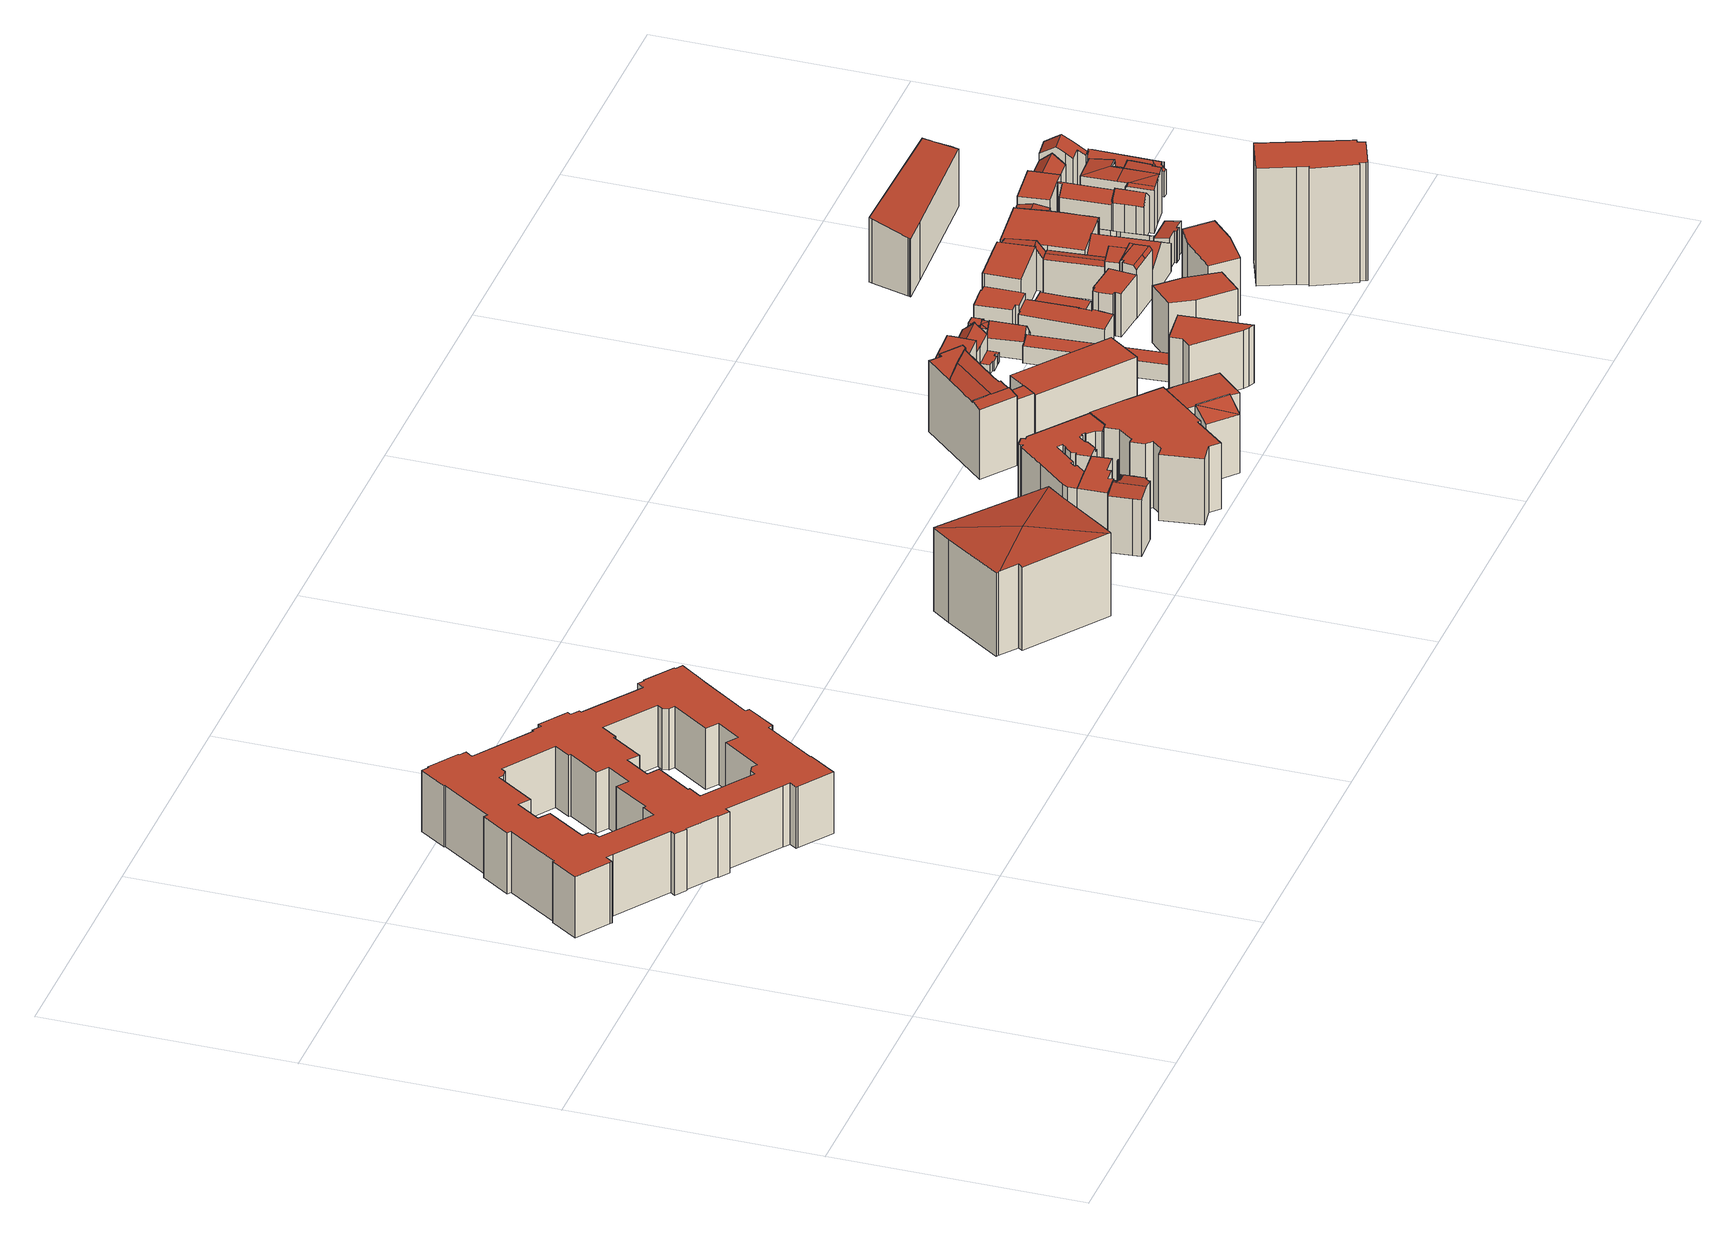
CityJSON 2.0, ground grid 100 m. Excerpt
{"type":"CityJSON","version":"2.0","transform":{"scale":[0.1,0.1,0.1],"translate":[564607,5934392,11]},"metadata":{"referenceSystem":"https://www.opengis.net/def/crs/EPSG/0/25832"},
"CityObjects":{
"building1":{"type":"Building","attributes":{"Gemeindeschluessel":"02000000","Geometrietyp2DReferenz":"3000","function":"31001_3010","roofType":"1000","measuredHeight":25.96,"storeysAboveGround":4},"geometry":[{"type":"MultiSurface","lod":"2","boundaries":[[[0,1,2,3,4,5,6,7,8,9,10,11,12,13,14,15,16,17,18,19,20,21,22,23,24,25,26,27,28,29,30,31,32,33,34,35,36,37,38,39,40,41,42,43,44,45,46,47,48,49,50,51,52,53,54,55,56,57,58,59],[60,61,62,63,64,65,66,67,68,69,70,71,72,73,74,75,76,77,78,79,80,81],[82,83,84,85,86,87,88,89,90,91,92,93,94,95,96,97,98,99,100,101,102,103]],[[104,105,106,107,108,109,110,111,112,113,114,115,116,117,118,119,120,121,122,123,124,125,126,127,128,129,130,131,132,133,134,135,136,137,138,139,140,141,142,143,144,145,146,147,148,149,150,151,152,153,154,155,156,157,158,159,160,161,162,163],[164,165,166,167,168,169,170,171,172,173,174,175,176,177,178,179,180,181,182,183,184,185],[186,187,188,189,190,191,192,193,194,195,196,197,198,199,200,201,202,203,204,205,206,207]],[[163,162,1,0]],[[162,161,2,1]],[[161,160,3,2]],[[160,159,4,3]],[[159,158,5,4]],[[158,157,6,5]],[[157,156,7,6]],[[156,155,8,7]],[[155,154,9,8]],[[154,153,10,9]],[[153,152,11,10]],[[152,151,12,11]],[[151,150,13,12]],[[150,149,14,13]],[[149,148,15,14]],[[148,147,16,15]],[[147,146,17,16]],[[146,145,18,17]],[[145,144,19,18]],[[144,143,20,19]],[[143,142,21,20]],[[142,141,22,21]],[[141,140,23,22]],[[140,139,24,23]],[[139,138,25,24]],[[138,137,26,25]],[[137,136,27,26]],[[136,135,28,27]],[[135,134,29,28]],[[134,133,30,29]],[[133,132,31,30]],[[132,131,32,31]],[[131,130,33,32]],[[130,129,34,33]],[[129,128,35,34]],[[128,127,36,35]],[[127,126,37,36]],[[126,125,38,37]],[[125,124,39,38]],[[124,123,40,39]],[[123,122,41,40]],[[122,121,42,41]],[[121,120,43,42]],[[120,119,44,43]],[[119,118,45,44]],[[118,117,46,45]],[[117,116,47,46]],[[116,115,48,47]],[[115,114,49,48]],[[114,113,50,49]],[[113,112,51,50]],[[112,111,52,51]],[[111,110,53,52]],[[110,109,54,53]],[[109,108,55,54]],[[108,107,56,55]],[[107,106,57,56]],[[106,105,58,57]],[[105,104,59,58]],[[104,163,0,59]],[[185,184,61,60]],[[184,183,62,61]],[[183,182,63,62]],[[182,181,64,63]],[[181,180,65,64]],[[180,179,66,65]],[[179,178,67,66]],[[178,177,68,67]],[[177,176,69,68]],[[176,175,70,69]],[[175,174,71,70]],[[174,173,72,71]],[[173,172,73,72]],[[172,171,74,73]],[[171,170,75,74]],[[170,169,76,75]],[[169,168,77,76]],[[168,167,78,77]],[[167,166,79,78]],[[166,165,80,79]],[[165,164,81,80]],[[164,185,60,81]],[[207,206,83,82]],[[206,205,84,83]],[[205,204,85,84]],[[204,203,86,85]],[[203,202,87,86]],[[202,201,88,87]],[[201,200,89,88]],[[200,199,90,89]],[[199,198,91,90]],[[198,197,92,91]],[[197,196,93,92]],[[196,195,94,93]],[[195,194,95,94]],[[194,193,96,95]],[[193,192,97,96]],[[192,191,98,97]],[[191,190,99,98]],[[190,189,100,99]],[[189,188,101,100]],[[188,187,102,101]],[[187,186,103,102]],[[186,207,82,103]]],"semantics":{"surfaces":[{"type":"GroundSurface"},{"type":"RoofSurface"},{"type":"WallSurface"}],"values":[0,1,2,2,2,2,2,2,2,2,2,2,2,2,2,2,2,2,2,2,2,2,2,2,2,2,2,2,2,2,2,2,2,2,2,2,2,2,2,2,2,2,2,2,2,2,2,2,2,2,2,2,2,2,2,2,2,2,2,2,2,2,2,2,2,2,2,2,2,2,2,2,2,2,2,2,2,2,2,2,2,2,2,2,2,2,2,2,2,2,2,2,2,2,2,2,2,2,2,2,2,2,2,2,2,2]}}]},
"building2":{"type":"Building","attributes":{"name":"Theater","Gemeindeschluessel":"02000000","Geometrietyp2DReferenz":"3000","function":"31001_3030","roofType":"3500","measuredHeight":37.41,"storeysAboveGround":14},"geometry":[{"type":"MultiSurface","lod":"2","boundaries":[[[208,209,210,211,212,213]],[[210,214,215,211]],[[216,217,218,219,214,210]],[[220,213,212,221]],[[222,208,213,220]],[[223,215,214,224]],[[224,214,219,225]],[[225,219,218,226]],[[226,218,217,227]],[[227,217,216,228,229]],[[230,222,220,221,223,224,225,226,227,229]],[[231,230,229,228]],[[222,230,231,209,208]],[[223,221,212,211,215]],[[231,228,216,210,209]]],"semantics":{"surfaces":[{"type":"RoofSurface"},{"type":"WallSurface"},{"type":"GroundSurface"}],"values":[0,0,0,1,1,1,1,1,1,1,2,1,1,1,0]}}]},
"building3":{"type":"Building","attributes":{"Gemeindeschluessel":"02000000","Geometrietyp2DReferenz":"3000","function":"31001_1120","roofType":"3100","measuredHeight":25.25,"storeysAboveGround":5},"geometry":[{"type":"MultiSurface","lod":"2","boundaries":[[[232,233,234,235,236,237,238,239,240,241,242,243]],[[244,245,246,247]],[[248,249,250,251]],[[251,250,252,253]],[[253,252,254,255]],[[255,254,256,257]],[[257,256,258,259]],[[259,258,260,261]],[[243,262,263,232]],[[264,265,266,267]],[[267,266,268,269]],[[269,268,270,271]],[[271,270,272,273]],[[274,242,241,275]],[[275,241,240,276]],[[276,240,239,277]],[[277,239,238,278]],[[278,238,237,279]],[[279,237,236,280]],[[280,236,235,281]],[[281,235,234,282]],[[282,234,233,283]],[[284,264,267,269,271,273,244,247,285,248,251,253,255,257,259,261,274,275,276,277,278,279,280,281,282,283]],[[265,264,284,286]],[[284,283,233,232,263,286]],[[274,261,260,262,243,242]],[[244,273,272,287,245]],[[288,285,247,246]],[[248,285,288,289,249]],[[287,272,270,268,266,265,286,263,262,260,258,256,254,252,250,249,289]],[[287,289,288,246,245]]],"semantics":{"surfaces":[{"type":"RoofSurface"},{"type":"WallSurface"},{"type":"GroundSurface"}],"values":[0,1,1,1,1,1,1,1,1,1,1,1,1,1,1,1,1,1,1,1,1,1,2,1,1,1,1,1,1,0,0]}}]},
"building4":{"type":"Building","attributes":{"Gemeindeschluessel":"02000000","Geometrietyp2DReferenz":"3000","function":"31001_1120","roofType":"1000","measuredHeight":27.78,"storeysAboveGround":5},"geometry":[{"type":"MultiSurface","lod":"2","boundaries":[[[290,291,292,293]],[[294,295,296,297,298,299,300,301,302]],[[303,304,305,300,306,307,308,309]],[[310,311,312,309,313]],[[311,314,315,303,312]],[[316,317,318,319]],[[294,320,321,295]],[[322,323,324,325]],[[325,324,326,327]],[[298,292,291,299]],[[328,297,296,329]],[[300,305,301]],[[315,304,303]],[[309,308,313]],[[317,307,306,318]],[[330,315,314,331]],[[320,294,302,332,333,334]],[[335,336,337,338,328,329,322,325,327,339,340,341,333,332,330,331]],[[342,343,326,324,323,321,320,334,344]],[[343,342,340,339]],[[335,331,314,311,310]],[[303,309,312]],[[337,336,308,307,317,316]],[[336,335,310,313,308]],[[330,332,302,301,305,304,315]],[[338,337,316,319,290,293]],[[319,318,306,300,299,291,290]],[[328,338,293,292,298,297]],[[342,344,341,340]],[[326,343,339,327]],[[322,329,296,295,321,323]],[[344,334,333,341]]],"semantics":{"surfaces":[{"type":"RoofSurface"},{"type":"WallSurface"},{"type":"GroundSurface"}],"values":[0,0,0,0,0,0,1,1,1,1,1,1,1,1,1,1,1,2,0,1,1,1,1,1,1,1,1,1,1,1,1,1]}}]},
"building5":{"type":"Building","attributes":{"Gemeindeschluessel":"02000000","Geometrietyp2DReferenz":"3000","function":"31001_1120","roofType":"1000","measuredHeight":27.85,"storeysAboveGround":6},"geometry":[{"type":"MultiSurface","lod":"2","boundaries":[[[345,346,347]],[[348,349,350,351]],[[351,350,352,353]],[[341,354,349,348]],[[355,356,357,358]],[[359,360,361,362]],[[362,361,363,364]],[[364,363,365,366]],[[366,365,367,368]],[[368,367,369,370]],[[370,369,371,372]],[[373,374,375,376]],[[376,375,377,378]],[[378,377,379,380]],[[380,379,381,382]],[[346,383,384,347]],[[385,386,374,373]],[[387,388,389,390]],[[390,389,391,392]],[[392,391,393,394]],[[395,396,397,398]],[[398,397,399,400]],[[396,395,372,371]],[[401,402,387,390,392,394,403,404,405,385,373,376,378,380,382,406,407,355,358,408,409,333,341,348,351,353,410,359,362,364,366,368,370,372,395,398,400]],[[411,412,413,357,356,414,415,381,379,377,375,374,386,384,383,416,417,393,391,389,388,418,419,399,397,396,371,369,367,365,363,361,360,420,352,350,349,354,421]],[[352,420,410,353]],[[422,421,354,341,333,423]],[[414,356,355,407]],[[415,414,407,406]],[[417,416,404,403]],[[419,418,402,401]],[[399,419,401,400]],[[418,388,387,402]],[[393,417,403,394]],[[385,405,345,347,384,386]],[[405,404,416,383,346,345]],[[381,415,406,382]],[[420,360,359,410]],[[333,409,412,411,424,423]],[[424,411,421,422]],[[413,412,409,408]],[[357,413,408,358]],[[424,422,423]]],"semantics":{"surfaces":[{"type":"RoofSurface"},{"type":"WallSurface"},{"type":"GroundSurface"}],"values":[0,1,1,1,1,1,1,1,1,1,1,1,1,1,1,1,1,1,1,1,1,1,1,2,0,1,1,1,1,1,1,1,1,1,1,1,1,1,1,1,1,1,0]}}]},
"building6":{"type":"Building","attributes":{"Gemeindeschluessel":"02000000","Geometrietyp2DReferenz":"3000","function":"31001_2010","roofType":"1000","measuredHeight":28.08,"storeysAboveGround":6},"geometry":[{"type":"MultiSurface","lod":"2","boundaries":[[[425,426,427,428]],[[429,430,426,425]],[[431,432,433,434]],[[435,436,437,438]],[[439,440,441,442]],[[442,441,443,444]],[[439,442,444,445,446,447,448,449,429,425,428,450,451,431,434,435,438]],[[452,453,443,441,440,437,436,433,432,454,455,427,426,430,456,457,458]],[[452,458,447,446]],[[437,440,439,438]],[[455,454,451,450]],[[433,436,435,434]],[[454,432,431,451]],[[443,453,445,444]],[[456,430,429,449]],[[427,455,450,428]],[[457,456,449,448]],[[458,457,448,447]],[[453,452,446,445]]],"semantics":{"surfaces":[{"type":"WallSurface"},{"type":"GroundSurface"},{"type":"RoofSurface"}],"values":[0,0,0,0,0,0,1,2,0,0,0,0,0,0,0,0,0,0,0]}}]},
"building7":{"type":"Building","attributes":{"Gemeindeschluessel":"02000000","Geometrietyp2DReferenz":"3000","function":"31001_2010","roofType":"1000","measuredHeight":29.43,"storeysAboveGround":8},"geometry":[{"type":"MultiSurface","lod":"2","boundaries":[[[459,460,461]],[[462,463,464,465]],[[465,464,466,467]],[[468,469,470,471]],[[472,473,474,475]],[[475,474,476,477]],[[477,476,478,479]],[[480,481,482,462,465,467,472,475,477,479]],[[483,468,471,478,476,474,473,466,464,463]],[[482,481,461,460,469,468,483]],[[459,461,481,480,484]],[[466,473,472,467]],[[480,479,478,471,470,484]],[[483,463,462,482]],[[459,484,470,469,460]]],"semantics":{"surfaces":[{"type":"RoofSurface"},{"type":"WallSurface"},{"type":"GroundSurface"}],"values":[0,1,1,1,1,1,1,2,0,1,1,1,1,1,0]}}]},
"building8":{"type":"Building","attributes":{"Gemeindeschluessel":"02000000","Geometrietyp2DReferenz":"3000","function":"31001_3010","roofType":"3100","measuredHeight":30.79,"storeysAboveGround":8},"geometry":[{"type":"MultiSurface","lod":"2","boundaries":[[[485,486,487,488]],[[489,490,491]],[[492,493,494]],[[487,495,496,488]],[[497,498,499,500]],[[501,502,503,504]],[[505,506,507,508]],[[509,510,511]],[[512,513,514]],[[515,486,485,516]],[[517,518,519,520]],[[520,519,521,522]],[[522,521,523,524]],[[525,526,527,528]],[[528,527,529,530]],[[530,529,531,532,498,497]],[[514,513,533,534,535,536,490,489]],[[531,529,527,526,537,523,521,519,518,505,508]],[[538,515,516,539,540,535,534,501,504,517,520,522,524,541,525,528,530,497,500]],[[542,540,539,496,494,493]],[[525,541,537,526]],[[541,524,523,537]],[[517,504,503,506,505,518]],[[502,501,534,533]],[[531,508,507,510,509,532]],[[539,516,485,488,496]],[[515,538,543,495,487,486]],[[543,538,500,499]],[[512,544,511]],[[492,545,491]],[[536,535,540,542]],[[512,511,510,507,506,503,502,533,513]],[[545,492,494,496,495,543,499,498,532,509,511,544]],[[545,544,512,514,489,491]],[[536,542,493,492,491,490]]],"semantics":{"surfaces":[{"type":"RoofSurface"},{"type":"WallSurface"},{"type":"GroundSurface"}],"values":[0,1,1,1,1,1,1,1,1,1,1,1,1,1,1,1,1,0,2,1,1,1,1,1,1,1,1,1,1,1,1,0,0,0,0]}}]},
"building9":{"type":"Building","attributes":{"Gemeindeschluessel":"02000000","Geometrietyp2DReferenz":"3000","function":"31001_3010","roofType":"1000","measuredHeight":24.25,"storeysAboveGround":6},"geometry":[{"type":"MultiSurface","lod":"2","boundaries":[[[485,546,547,548,549,550]],[[551,552,553,554,555,516]],[[555,546,485,516]],[[551,550,549,552]],[[552,549,548,553]],[[553,548,547,554]],[[554,547,546,555]],[[551,516,485,550]]],"semantics":{"surfaces":[{"type":"RoofSurface"},{"type":"GroundSurface"},{"type":"WallSurface"}],"values":[0,1,2,2,2,2,2,2]}}]},
"building10":{"type":"Building","attributes":{"Gemeindeschluessel":"02000000","Geometrietyp2DReferenz":"3000","function":"31001_2310","roofType":"1000","measuredHeight":24.71,"storeysAboveGround":7},"geometry":[{"type":"MultiSurface","lod":"2","boundaries":[[[556,557,558,559]],[[559,558,560,561]],[[561,560,562,563]],[[563,562,564,565]],[[564,562,560,558,557,566,567,568]],[[569,570,571,556,559,561,563,565]],[[556,571,566,557]],[[571,570,567,566]],[[569,565,564,568]],[[570,569,568,567]]],"semantics":{"surfaces":[{"type":"WallSurface"},{"type":"RoofSurface"},{"type":"GroundSurface"}],"values":[0,0,0,0,1,2,0,0,0,0]}}]},
"building11":{"type":"Building","attributes":{"Gemeindeschluessel":"02000000","Geometrietyp2DReferenz":"3000","function":"31001_2010","roofType":"3100","measuredHeight":14.69,"storeysAboveGround":3},"geometry":[{"type":"MultiSurface","lod":"2","boundaries":[[[572,573,574,575,576,577,578,579,580,581]],[[582,583,584,585]],[[580,586,587,581]],[[588,579,578,589]],[[589,578,577,590]],[[590,577,576,591]],[[591,576,575,592]],[[592,575,574,593]],[[593,574,573,594]],[[594,573,572,595]],[[596,597,582,585,598,599,588,589,590,591,592,593,594,595]],[[596,595,572,581,587,600]],[[588,599,601,586,580,579]],[[599,598,602,603,601]],[[602,598,585,584]],[[604,597,596,600]],[[582,597,604,605,583]],[[603,602,584,583,605]],[[603,605,604,600,587,586,601]]],"semantics":{"surfaces":[{"type":"RoofSurface"},{"type":"WallSurface"},{"type":"GroundSurface"}],"values":[0,1,1,1,1,1,1,1,1,1,2,1,1,1,1,1,1,0,0]}}]},
"building12":{"type":"Building","attributes":{"Gemeindeschluessel":"02000000","Geometrietyp2DReferenz":"3000","function":"31001_1010","roofType":"3100","measuredHeight":10.01,"storeysAboveGround":2},"geometry":[{"type":"MultiSurface","lod":"2","boundaries":[[[606,607,608,609]],[[610,611,612,613]],[[613,612,614,615]],[[615,614,616,617]],[[618,610,613,615,617,606,609]],[[607,606,617,616,619]],[[611,610,618,620]],[[618,609,608,621,620]],[[621,608,607,619]],[[621,619,616,614,612,611,620]]],"semantics":{"surfaces":[{"type":"WallSurface"},{"type":"GroundSurface"},{"type":"RoofSurface"}],"values":[0,0,0,0,1,0,0,0,2,2]}}]},
"building13":{"type":"Building","attributes":{"Gemeindeschluessel":"02000000","Geometrietyp2DReferenz":"3000","function":"31001_1010","roofType":"3100","measuredHeight":12.44,"storeysAboveGround":2},"geometry":[{"type":"MultiSurface","lod":"2","boundaries":[[[622,623,624,625,626]],[[627,625,624,628]],[[628,624,623,629]],[[630,631,627,628,629]],[[626,625,627,631,632]],[[632,631,630,633]],[[630,629,623,622,633]],[[632,633,622,626]]],"semantics":{"surfaces":[{"type":"RoofSurface"},{"type":"WallSurface"},{"type":"GroundSurface"}],"values":[0,1,1,2,1,1,1,0]}}]},
"building14":{"type":"Building","attributes":{"Gemeindeschluessel":"02000000","Geometrietyp2DReferenz":"3000","function":"31001_1010","roofType":"3100","measuredHeight":11.2,"storeysAboveGround":3},"geometry":[{"type":"MultiSurface","lod":"2","boundaries":[[[634,635,636,637,638]],[[639,640,641,642]],[[643,644,645,646,635,647,648,649,640]],[[640,650,641]],[[639,651,652,640]],[[651,643,652]],[[653,654,643,651]],[[654,655,643]],[[656,648,647]],[[635,646,636]],[[655,644,643]],[[640,649,650]],[[657,658,659,660]],[[661,653,651,639,642,662]],[[663,664,657,660,665,666,661,662]],[[638,637,665,660,659]],[[663,662,642,641,650,649]],[[661,666,645,644,655,654,653]],[[643,640,652]],[[666,665,637,636,646,645]],[[658,657,664,667]],[[664,663,649,648,656,667]],[[647,635,634]],[[658,667,656,647,634,638,659]]],"semantics":{"surfaces":[{"type":"RoofSurface"},{"type":"WallSurface"},{"type":"GroundSurface"}],"values":[0,0,0,0,0,0,0,0,1,1,1,1,1,1,2,1,1,1,1,1,1,1,1,0]}}]},
"building15":{"type":"Building","attributes":{"Gemeindeschluessel":"02000000","Geometrietyp2DReferenz":"3000","function":"31001_1120","roofType":"1000","measuredHeight":24.29,"storeysAboveGround":7},"geometry":[{"type":"MultiSurface","lod":"2","boundaries":[[[668,669,670,671]],[[671,670,672,673]],[[673,672,674,675]],[[676,677,678,679]],[[679,678,669,668]],[[675,674,677,676]],[[675,676,679,668,671,673]],[[677,674,672,670,669,678]]],"semantics":{"surfaces":[{"type":"WallSurface"},{"type":"GroundSurface"},{"type":"RoofSurface"}],"values":[0,0,0,0,0,0,1,2]}}]},
"building16":{"type":"Building","attributes":{"Gemeindeschluessel":"02000000","Geometrietyp2DReferenz":"3000","function":"31001_1120","roofType":"1000","measuredHeight":18.52,"storeysAboveGround":6},"geometry":[{"type":"MultiSurface","lod":"2","boundaries":[[[680,681,682,683,684,685,686,687,688,689]],[[690,691,692,693]],[[694,695,691,690]],[[696,697,698,699,700]],[[701,689,688,702]],[[702,688,687,703]],[[704,683,682,705]],[[706,681,680,707]],[[707,680,689,701]],[[708,709,710,711]],[[712,713,714,715]],[[699,716,717,700]],[[718,719,720,721]],[[685,722,719,686]],[[716,723,724,725]],[[726,727,728,729]],[[730,731,732,733]],[[733,732,734,735]],[[698,736,723,716,699]],[[737,697,696,738]],[[739,740,741,742]],[[743,744,745,720,719,722]],[[746,747,709,708]],[[748,749,715,714,750,751]],[[721,720,745,752]],[[753,754,755,743,722,685,684,756]],[[740,739,757,692,691,695]],[[753,756,758,759,748,751,760,726,729,761,762,730,733,735,737,738,746,708,711,706,707,701,702,703,718,721,752,757,739,742]],[[763,750,714,713,764,704,705,710,709,747,717,716,725]],[[765,712,715,749]],[[704,764,758,756,684,683]],[[712,765,759,758,764,713]],[[750,763,760,751]],[[763,725,724,727,726,760]],[[757,752,745,744,693,692]],[[744,743,755,694,690,693]],[[766,762,761,767]],[[754,753,742,741]],[[765,749,748,759]],[[737,735,734,736,698,697]],[[731,730,762,766]],[[767,761,729,728]],[[746,738,696,700,717,747]],[[706,711,710,705,682,681]],[[718,703,687,686,719]],[[754,741,740,695,694,755]],[[767,728,727,724,723,736,734,732,731,766]]],"semantics":{"surfaces":[{"type":"RoofSurface"},{"type":"WallSurface"},{"type":"GroundSurface"}],"values":[0,0,0,0,1,1,1,1,1,1,1,1,1,1,1,1,1,1,1,1,1,0,1,1,1,1,1,2,0,0,1,1,1,1,1,1,1,1,1,1,1,1,1,1,1,0,0]}}]},
"building17":{"type":"Building","attributes":{"Gemeindeschluessel":"02000000","Geometrietyp2DReferenz":"3000","function":"31001_1120","roofType":"1000","measuredHeight":22.48,"storeysAboveGround":6},"geometry":[{"type":"MultiSurface","lod":"2","boundaries":[[[768,769,770,771]],[[772,773,774,775]],[[776,777,778,779]],[[775,780,781,782,783,772]],[[781,784,782]],[[771,785,786,768]],[[787,788,789,790]],[[791,779,778,792]],[[776,782,784,777]],[[793,787,790,794,795,791,792,796]],[[796,792,778,777,784,781,780,786,785]],[[791,795,783,782,776,779]],[[795,794,773,772,783]],[[794,790,789,774,773]],[[793,796,785,771,770]],[[787,793,770,769,788]],[[768,786,780,775,774,789,788,769]]],"semantics":{"surfaces":[{"type":"RoofSurface"},{"type":"WallSurface"},{"type":"GroundSurface"}],"values":[0,0,0,0,0,0,1,1,1,2,1,1,1,1,1,1,0]}}]},
"building18":{"type":"Building","attributes":{"Gemeindeschluessel":"02000000","Geometrietyp2DReferenz":"3000","function":"31001_1120","roofType":"1000","measuredHeight":24.5,"storeysAboveGround":7},"geometry":[{"type":"MultiSurface","lod":"2","boundaries":[[[797,798,799,800]],[[800,799,801,802]],[[803,804,798,797]],[[805,806,807,808]],[[808,807,804,803]],[[806,805,802,801]],[[802,805,808,803,797,800]],[[806,801,799,798,804,807]]],"semantics":{"surfaces":[{"type":"WallSurface"},{"type":"GroundSurface"},{"type":"RoofSurface"}],"values":[0,0,0,0,0,0,1,2]}}]},
"building19":{"type":"Building","attributes":{"Gemeindeschluessel":"02000000","Geometrietyp2DReferenz":"3000","function":"31001_1120","roofType":"3100","measuredHeight":15.2,"storeysAboveGround":4},"geometry":[{"type":"MultiSurface","lod":"2","boundaries":[[[809,810,811,812]],[[811,813,814,812]],[[815,810,809,816]],[[817,814,813,818]],[[816,809,812,814,817]],[[818,813,811,810,815]],[[818,815,816,817]]],"semantics":{"surfaces":[{"type":"RoofSurface"},{"type":"WallSurface"},{"type":"GroundSurface"}],"values":[0,0,1,1,1,1,2]}}]},
"building20":{"type":"Building","attributes":{"name":"Theater","Gemeindeschluessel":"02000000","Geometrietyp2DReferenz":"3000","function":"31001_1010","roofType":"1000","measuredHeight":18.66,"storeysAboveGround":4},"geometry":[{"type":"MultiSurface","lod":"2","boundaries":[[[819,820,821,822,823]],[[824,825,826]],[[822,827,823]],[[828,829,830,831]],[[832,833,834,835]],[[836,837,838,839]],[[839,838,840,841]],[[841,840,842,843]],[[844,828,831,832,835,836,839,841,843,845,846]],[[847,846,845,848,825,824]],[[828,844,819,823,827,829]],[[820,819,844,846,847]],[[837,836,835,834]],[[822,821,826]],[[848,845,843,842]],[[833,832,831,830]],[[820,847,824,826,821]],[[833,830,829,827,822,826,825,848,842,840,838,837,834]]],"semantics":{"surfaces":[{"type":"RoofSurface"},{"type":"WallSurface"},{"type":"GroundSurface"}],"values":[0,1,1,1,1,1,1,1,2,1,1,1,1,1,1,1,0,0]}}]},
"building21":{"type":"Building","attributes":{"Gemeindeschluessel":"02000000","Geometrietyp2DReferenz":"3000","function":"31001_3010","roofType":"1000","measuredHeight":50.09,"storeysAboveGround":13},"geometry":[{"type":"MultiSurface","lod":"2","boundaries":[[[849,850,851,852]],[[852,851,853,854]],[[854,853,855,856]],[[856,855,857,858]],[[858,857,859,860]],[[860,859,861,862]],[[862,861,863,864]],[[864,863,865,866]],[[866,865,867,868]],[[868,867,869,870]],[[870,869,871,872]],[[872,871,873,874]],[[875,876,877,878]],[[878,877,879,880]],[[850,849,880,879]],[[876,875,874,873]],[[874,875,878,880,849,852,854,856,858,860,862,864,866,868,870,872]],[[876,873,871,869,867,865,863,861,859,857,855,853,851,850,879,877]]],"semantics":{"surfaces":[{"type":"WallSurface"},{"type":"GroundSurface"},{"type":"RoofSurface"}],"values":[0,0,0,0,0,0,0,0,0,0,0,0,0,0,0,0,1,2]}}]},
"building22":{"type":"Building","attributes":{"Gemeindeschluessel":"02000000","Geometrietyp2DReferenz":"3000","function":"31001_2100","roofType":"1000","measuredHeight":13.47,"storeysAboveGround":4},"geometry":[{"type":"MultiSurface","lod":"2","boundaries":[[[881,882,883,884]],[[884,883,885,886]],[[886,885,887,888]],[[888,887,889,890]],[[890,889,891,892]],[[892,891,893,894]],[[894,893,895,896]],[[896,895,897,898]],[[899,900,882,881]],[[898,897,900,899]],[[898,899,881,884,886,888,890,892,894,896]],[[900,897,895,893,891,889,887,885,883,882]]],"semantics":{"surfaces":[{"type":"WallSurface"},{"type":"GroundSurface"},{"type":"RoofSurface"}],"values":[0,0,0,0,0,0,0,0,0,0,1,2]}}]},
"building23":{"type":"Building","attributes":{"Gemeindeschluessel":"02000000","Geometrietyp2DReferenz":"3000","function":"31001_1010","roofType":"2100","measuredHeight":13.15,"storeysAboveGround":3},"geometry":[{"type":"MultiSurface","lod":"2","boundaries":[[[901,902,903,904]],[[904,903,905,906]],[[906,905,907,908]],[[908,907,909,910]],[[910,909,911,912]],[[912,911,913,914]],[[914,913,915,916]],[[916,915,917,918]],[[919,920,921,922]],[[922,921,923,924]],[[925,926,927,928]],[[928,927,929,930]],[[930,929,902,901]],[[931,932,933,934]],[[924,923,926,925]],[[934,933,920,919]],[[918,917,932,931]],[[918,931,934,919,922,924,925,928,930,901,904,906,908,910,912,914,916]],[[932,917,915,913,911,909,907,905,903,902,929,927,926,923,921,920,933]]],"semantics":{"surfaces":[{"type":"WallSurface"},{"type":"GroundSurface"},{"type":"RoofSurface"}],"values":[0,0,0,0,0,0,0,0,0,0,0,0,0,0,0,0,0,1,2]}}]},
"building24":{"type":"Building","attributes":{"Gemeindeschluessel":"02000000","Geometrietyp2DReferenz":"3000","function":"31001_2070","roofType":"1000","measuredHeight":27.3,"storeysAboveGround":7},"geometry":[{"type":"MultiSurface","lod":"2","boundaries":[[[935,936,937,938]],[[938,937,939,940]],[[941,942,943,944]],[[944,943,945,946]],[[946,945,947,948]],[[948,947,949,950]],[[951,952,936,935]],[[953,954,955,956]],[[942,941,956,955]],[[950,949,952,951]],[[954,953,940,939]],[[953,956,941,944,946,948,950,951,935,938,940]],[[954,939,937,936,952,949,947,945,943,942,955]]],"semantics":{"surfaces":[{"type":"WallSurface"},{"type":"GroundSurface"},{"type":"RoofSurface"}],"values":[0,0,0,0,0,0,0,0,0,0,0,1,2]}}]},
"building25":{"type":"Building","attributes":{"Gemeindeschluessel":"02000000","Geometrietyp2DReferenz":"3000","function":"31001_1010","roofType":"3100","measuredHeight":16.18,"storeysAboveGround":4},"geometry":[{"type":"MultiSurface","lod":"2","boundaries":[[[957,958,959,960]],[[960,959,961,962]],[[962,961,963,964]],[[965,957,960,962,964,966,967,968,969]],[[963,961,959,958,970,971,972,973,974]],[[969,968,975,972,971]],[[963,974,966,964]],[[970,958,957,965]],[[971,970,965,969]],[[967,966,974,973,976]],[[975,968,967,976]],[[975,976,973,972]]],"semantics":{"surfaces":[{"type":"WallSurface"},{"type":"GroundSurface"},{"type":"RoofSurface"}],"values":[0,0,0,1,2,0,0,0,0,0,0,2]}}]},
"building26":{"type":"Building","attributes":{"Gemeindeschluessel":"02000000","Geometrietyp2DReferenz":"3000","function":"31001_2600","roofType":"1000","measuredHeight":3,"storeysAboveGround":1},"geometry":[{"type":"MultiSurface","lod":"2","boundaries":[[[977,978,979,980]],[[981,982,983,984]],[[984,983,978,977]],[[983,982,979,978]],[[982,981,980,979]],[[981,984,977,980]]],"semantics":{"surfaces":[{"type":"GroundSurface"},{"type":"RoofSurface"},{"type":"WallSurface"}],"values":[0,1,2,2,2,2]}}]},
"building27":{"type":"Building","attributes":{"Gemeindeschluessel":"02000000","Geometrietyp2DReferenz":"3000","function":"31001_1010","roofType":"3100","measuredHeight":19.05,"storeysAboveGround":5},"geometry":[{"type":"MultiSurface","lod":"2","boundaries":[[[985,986,987,988,989,990,991]],[[989,992,993,994,995,990]],[[996,988,987,997]],[[997,987,986,998]],[[998,986,985,999]],[[999,985,991,1000]],[[1001,995,994,1002]],[[1002,994,993,1003]],[[1003,993,992,1004]],[[1004,992,989,988,996]],[[1000,991,990,995,1001]],[[1000,1001,1002,1003,1004,996,997,998,999]]],"semantics":{"surfaces":[{"type":"RoofSurface"},{"type":"WallSurface"},{"type":"GroundSurface"}],"values":[0,0,1,1,1,1,1,1,1,1,1,2]}}]},
"building28":{"type":"Building","attributes":{"Gemeindeschluessel":"02000000","Geometrietyp2DReferenz":"3000","function":"31001_1010","roofType":"1000","measuredHeight":18.94,"storeysAboveGround":4},"geometry":[{"type":"MultiSurface","lod":"2","boundaries":[[[1005,1006,1007,1008]],[[1008,1007,1009,1010]],[[1010,1009,1011,1012]],[[1012,1011,1013,1014]],[[1006,1005,1015,1016]],[[1016,1015,1014,1013]],[[1014,1015,1005,1008,1010,1012]],[[1016,1013,1011,1009,1007,1006]]],"semantics":{"surfaces":[{"type":"WallSurface"},{"type":"GroundSurface"},{"type":"RoofSurface"}],"values":[0,0,0,0,0,0,1,2]}}]},
"building29":{"type":"Building","attributes":{"Gemeindeschluessel":"02000000","Geometrietyp2DReferenz":"3000","function":"31001_1010","roofType":"3100","measuredHeight":18.86,"storeysAboveGround":5},"geometry":[{"type":"MultiSurface","lod":"2","boundaries":[[[1017,1018,1019,1020]],[[1020,1019,1021,1010]],[[1008,1022,1023,1024]],[[1024,1023,1025,1026]],[[1027,1028,1029,1030]],[[1031,1027,1030,1017,1020,1010,1008,1024,1026,1032]],[[1033,1034,1031,1032,1035]],[[1035,1032,1026,1025]],[[1018,1017,1030,1029]],[[1028,1027,1031,1034]],[[1008,1010,1021,1036,1022]],[[1035,1025,1023,1022,1036,1033]],[[1028,1034,1033,1036,1021,1019,1018,1029]]],"semantics":{"surfaces":[{"type":"WallSurface"},{"type":"GroundSurface"},{"type":"RoofSurface"}],"values":[0,0,0,0,0,1,0,0,0,0,0,2,2]}}]},
"building30":{"type":"Building","attributes":{"name":"Fabrique","Gemeindeschluessel":"02000000","Geometrietyp2DReferenz":"3000","function":"31001_3030","roofType":"1000","measuredHeight":19.66,"storeysAboveGround":5},"geometry":[{"type":"MultiSurface","lod":"2","boundaries":[[[1037,1038,1039,1040]],[[1041,1042,1043,1044]],[[1045,1044,1046,1047]],[[1048,1049,1050]],[[1045,1040,1039,1044]],[[1044,1039,1038,1041]],[[1049,1051,1052,1050]],[[1053,1054,1055,1056]],[[1057,1058,1059,1060]],[[1060,1059,1061,1062]],[[1063,1048,1050,1064]],[[1057,1060,1062,1065,1066,1067,1068,1069,1070,1063,1064,1071,1053,1056]],[[1067,1066,1037,1040,1045,1047]],[[1072,1069,1068,1046,1073]],[[1065,1062,1061,1074,1043,1042]],[[1058,1057,1056,1055]],[[1063,1070,1075,1051,1049,1048]],[[1068,1067,1047,1046]],[[1043,1074,1076,1077]],[[1053,1071,1078,1077,1076,1054]],[[1071,1064,1050,1052,1078]],[[1075,1070,1069,1072]],[[1066,1065,1042,1041,1038,1037]],[[1076,1074,1061,1059,1058,1055,1054]],[[1077,1078,1073,1046,1044,1043]],[[1072,1073,1078,1052]],[[1075,1072,1052,1051]]],"semantics":{"surfaces":[{"type":"RoofSurface"},{"type":"WallSurface"},{"type":"GroundSurface"}],"values":[0,0,0,0,1,1,1,1,1,1,1,2,1,1,1,1,1,1,1,1,1,1,1,0,0,0,0]}}]},
"building31":{"type":"Building","attributes":{"Gemeindeschluessel":"02000000","Geometrietyp2DReferenz":"3000","function":"31001_1120","roofType":"3100","measuredHeight":17.81,"storeysAboveGround":4},"geometry":[{"type":"MultiSurface","lod":"2","boundaries":[[[1079,1080,1081,1082]],[[1083,1084,1082,1081,1085]],[[1086,1087,1080,1079,1088]],[[1088,1079,1082,1084]],[[1085,1081,1080,1087]],[[1088,1084,1083,1086]],[[1085,1087,1086,1083]]],"semantics":{"surfaces":[{"type":"GroundSurface"},{"type":"WallSurface"},{"type":"RoofSurface"}],"values":[0,1,1,1,1,2,2]}}]},
"building32":{"type":"Building","attributes":{"Gemeindeschluessel":"02000000","Geometrietyp2DReferenz":"3000","function":"31001_1010","roofType":"3100","measuredHeight":20.85,"storeysAboveGround":5},"geometry":[{"type":"MultiSurface","lod":"2","boundaries":[[[1089,1090,1091,1092]],[[1093,1094,1095,1096]],[[1097,1098,1099,1100]],[[1100,1099,1101,1102]],[[1089,1092,1103,1093,1096,1104,1097,1100,1102]],[[1101,1099,1098,1105,1106,1107,1091,1090]],[[1105,1098,1097,1104]],[[1104,1096,1095,1106,1105]],[[1101,1090,1089,1102]],[[1103,1092,1091,1107,1108]],[[1094,1093,1103,1108]],[[1094,1108,1107,1106,1095]]],"semantics":{"surfaces":[{"type":"WallSurface"},{"type":"GroundSurface"},{"type":"RoofSurface"}],"values":[0,0,0,0,1,2,0,0,0,0,0,2]}}]},
"building33":{"type":"Building","attributes":{"Gemeindeschluessel":"02000000","Geometrietyp2DReferenz":"3000","function":"31001_1010","roofType":"3200","measuredHeight":13.6,"storeysAboveGround":3},"geometry":[{"type":"MultiSurface","lod":"2","boundaries":[[[1109,1110,1111,1112,1113,1114,1115,1116,1117,1118,1119,1120,1121,1122,1123]],[[1124,1125,1126,1127,1128,1129,1130,1131,1132,1133,1113,1112]],[[1113,1133,1134,1135,1114]],[[1136,1123,1122,1137]],[[1137,1122,1121,1138]],[[1138,1121,1120,1139]],[[1139,1120,1119,1140]],[[1140,1119,1118,1141]],[[1141,1118,1117,1142]],[[1142,1117,1116,1143]],[[1143,1116,1115,1144]],[[1145,1111,1110,1146]],[[1146,1110,1109,1147]],[[1147,1109,1123,1136]],[[1148,1132,1131,1149]],[[1149,1131,1130,1150]],[[1150,1130,1129,1151]],[[1151,1129,1128,1152]],[[1152,1128,1127,1153]],[[1153,1127,1126,1154]],[[1154,1126,1125,1155]],[[1155,1125,1124,1156]],[[1157,1135,1134,1158]],[[1148,1149,1150,1151,1152,1153,1154,1155,1156,1145,1146,1147,1136,1137,1138,1139,1140,1141,1142,1143,1144,1157,1158]],[[1148,1158,1134,1133,1132]],[[1145,1156,1124,1112,1111]],[[1157,1144,1115,1114,1135]]],"semantics":{"surfaces":[{"type":"RoofSurface"},{"type":"WallSurface"},{"type":"GroundSurface"}],"values":[0,0,0,1,1,1,1,1,1,1,1,1,1,1,1,1,1,1,1,1,1,1,1,2,1,1,1]}}]}
},
"vertices":[
[555,925,88],[437,1006,88],[434,1002,88],[390,1032,88],[403,1052,88],[188,1199,88],[162,1217,88],[142,1188,88],[134,1193,88],[3,1282,88],[77,1391,88],[81,1388,88],[223,1597,88],[208,1607,88],[286,1722,88],[301,1712,88],[443,1921,88],[438,1924,88],[512,2033,88],[538,2016,88],[541,2021,88],[657,1943,88],[654,1939,88],[680,1921,88],[659,1892,88],[891,1734,88],[897,1742,88],[930,1719,88],[938,1730,88],[940,1733,88],[1050,1658,88],[1048,1655,88],[1041,1644,88],[1073,1621,88],[1067,1612,88],[1295,1452,88],[1315,1481,88],[1340,1463,88],[1343,1467,88],[1457,1388,88],[1454,1383,88],[1481,1365,88],[1405,1257,88],[1403,1258,88],[1261,1054,88],[1275,1044,88],[1276,1044,88],[1198,929,88],[1196,930,88],[1182,940,88],[1040,733,88],[1043,731,88],[968,621,88],[836,712,88],[828,717,88],[848,747,88],[822,765,88],[609,912,88],[595,892,88],[552,921,88],[867,888,88],[881,908,88],[909,913,88],[929,899,88],[1036,1054,88],[1083,1022,88],[1150,1118,88],[1103,1151,88],[1209,1304,88],[1188,1318,88],[1183,1344,88],[1198,1365,88],[993,1506,88],[949,1443,88],[942,1447,88],[856,1321,88],[811,1353,88],[744,1255,88],[790,1224,88],[693,1082,88],[700,1078,88],[665,1027,88],[337,1534,88],[383,1502,88],[276,1346,88],[298,1331,88],[302,1306,88],[287,1285,88],[490,1146,88],[524,1197,88],[533,1191,88],[630,1334,88],[676,1302,88],[742,1400,88],[696,1432,88],[782,1557,88],[774,1562,88],[818,1627,88],[613,1764,88],[601,1746,88],[573,1742,88],[556,1753,88],[450,1599,88],[404,1631,88],[552,921,348],[595,892,348],[609,912,348],[822,765,348],[848,747,348],[828,717,348],[836,712,348],[968,621,348],[1043,731,348],[1040,733,348],[1182,940,348],[1196,930,348],[1198,929,348],[1276,1044,348],[1275,1044,348],[1261,1054,348],[1403,1258,348],[1405,1257,348],[1481,1365,348],[1454,1383,348],[1457,1388,348],[1343,1467,348],[1340,1463,348],[1315,1481,348],[1295,1452,348],[1067,1612,348],[1073,1621,348],[1041,1644,348],[1048,1655,348],[1050,1658,348],[940,1733,348],[938,1730,348],[930,1719,348],[897,1742,348],[891,1734,348],[659,1892,348],[680,1921,348],[654,1939,348],[657,1943,348],[541,2021,348],[538,2016,348],[512,2033,348],[438,1924,348],[443,1921,348],[301,1712,348],[286,1722,348],[208,1607,348],[223,1597,348],[81,1388,348],[77,1391,348],[3,1282,348],[134,1193,348],[142,1188,348],[162,1217,348],[188,1199,348],[403,1052,348],[390,1032,348],[434,1002,348],[437,1006,348],[555,925,348],[665,1027,348],[700,1078,348],[693,1082,348],[790,1224,348],[744,1255,348],[811,1353,348],[856,1321,348],[942,1447,348],[949,1443,348],[993,1506,348],[1198,1365,348],[1183,1344,348],[1188,1318,348],[1209,1304,348],[1103,1151,348],[1150,1118,348],[1083,1022,348],[1036,1054,348],[929,899,348],[909,913,348],[881,908,348],[867,888,348],[404,1631,348],[450,1599,348],[556,1753,348],[573,1742,348],[601,1746,348],[613,1764,348],[818,1627,348],[774,1562,348],[782,1557,348],[696,1432,348],[742,1400,348],[676,1302,348],[630,1334,348],[533,1191,348],[524,1197,348],[490,1146,348],[287,1285,348],[302,1306,348],[298,1331,348],[276,1346,348],[383,1502,348],[337,1534,348],
[2307,442,435],[2310,439,436],[2603,446,454],[2521,757,434],[2464,681,434],[2299,447,435],[2916,453,434],[2522,758,434],[2681,147,435],[2690,141,434],[2705,162,434],[2860,378,434],[2299,447,80],[2464,681,80],[2307,442,80],[2522,758,80],[2916,453,80],[2860,378,80],[2705,162,80],[2690,141,80],[2368,370,434],[2368,370,80],[2381,389,80],[2381,389,436],
[3264,244,198],[3268,244,198],[3269,233,198],[3342,247,198],[3341,255,198],[3336,313,198],[3325,313,198],[3295,310,198],[3296,292,198],[3267,290,198],[3262,293,198],[3260,293,198],[3118,166,72],[3118,166,312],[3115,199,312],[3115,199,72],[3193,300,72],[3193,300,323],[3195,284,323],[3195,284,72],[3211,286,320],[3211,286,72],[3212,279,320],[3212,279,72],[3248,282,314],[3248,282,72],[3250,288,314],[3250,288,72],[3255,292,313],[3255,292,72],[3260,293,312],[3264,244,312],[3267,196,72],[3267,196,312],[3256,195,314],[3256,195,72],[3244,182,316],[3244,182,72],[3244,176,316],[3244,176,72],[3239,175,317],[3239,175,72],[3262,293,72],[3267,290,72],[3296,292,72],[3295,310,72],[3325,313,72],[3336,313,72],[3341,255,72],[3342,247,72],[3269,233,72],[3268,244,72],[3263,244,72],[3107,292,72],[3263,244,312],[3193,172,325],[3107,292,312],[3182,299,325],
[3324,326,325],[3334,327,325],[3334,328,325],[3324,327,325],[3325,426,235],[3332,349,235],[3341,350,228],[3343,329,228],[3334,328,235],[3334,327,235],[3426,335,166],[3452,337,146],[3443,436,146],[3417,320,166],[3453,324,166],[3452,337,166],[3334,327,166],[3335,313,166],[3336,313,166],[3372,316,166],[3341,255,141],[3399,260,182],[3394,318,182],[3336,313,140],[3458,266,140],[3453,324,140],[3325,313,140],[3335,313,140],[3334,327,140],[3324,326,140],[3325,426,325],[3332,349,325],[3254,342,47],[3254,342,325],[3256,326,325],[3256,326,47],[3201,321,325],[3201,321,47],[3343,329,47],[3341,350,47],[3453,324,47],[3458,266,47],[3443,436,47],[3249,419,47],[3249,419,325],[3341,255,47],[3336,313,47],[3325,313,47],[3324,327,47],[3203,301,47],[3107,292,47],[3100,406,47],[3107,292,325],[3203,301,325],[3100,406,325],
[3409,433,302],[3408,467,302],[3380,430,302],[3097,442,47],[3097,442,326],[3108,463,326],[3108,463,47],[3211,581,326],[3211,581,47],[3100,406,326],[3264,474,47],[3264,474,326],[3256,482,326],[3256,482,47],[3315,682,47],[3315,682,326],[3314,691,326],[3314,691,47],[3316,700,326],[3316,700,47],[3356,704,326],[3356,704,47],[3359,696,326],[3359,696,47],[3360,687,326],[3360,687,47],[3375,689,326],[3375,689,47],[3315,482,47],[3315,482,326],[3324,483,326],[3324,483,47],[3322,503,326],[3322,503,47],[3347,532,326],[3347,532,47],[3350,530,326],[3350,530,47],[3408,467,326],[3380,430,326],[3319,425,47],[3319,425,326],[3458,489,47],[3458,489,326],[3463,496,326],[3463,496,47],[3450,505,326],[3450,505,47],[3445,498,326],[3445,498,47],[3597,523,47],[3597,523,326],[3537,444,326],[3537,444,47],[3515,442,326],[3515,442,47],[3492,440,47],[3490,465,47],[3432,508,47],[3407,479,47],[3409,433,47],[3365,549,47],[3343,564,47],[3238,461,47],[3246,454,47],[3302,684,47],[3246,453,326],[3246,454,326],[3238,461,326],[3343,564,326],[3365,549,326],[3407,479,326],[3432,508,326],[3490,465,326],[3492,440,326],[3302,684,326],[3214,416,326],[3214,416,299],[3249,419,299],[3246,453,299],
[3453,324,48],[3453,324,329],[3474,322,329],[3474,322,48],[3458,266,48],[3458,266,329],[3537,444,48],[3537,444,329],[3597,523,329],[3597,523,48],[3721,426,48],[3721,426,329],[3842,326,329],[3842,326,48],[3669,125,48],[3669,125,329],[3658,134,329],[3658,134,48],[3549,8,329],[3549,8,48],[3512,42,48],[3430,30,48],[3405,198,48],[3447,202,48],[3483,244,48],[3520,385,48],[3515,442,48],[3430,30,329],[3512,42,329],[3515,442,329],[3520,385,329],[3483,244,329],[3447,202,329],[3405,198,329],
[3829,31,279],[3774,179,323],[3727,123,279],[3744,212,29],[3744,212,316],[3842,326,316],[3842,326,29],[3874,299,316],[3874,299,29],[3774,180,316],[3774,180,324],[3880,85,324],[3880,85,316],[4017,169,29],[4017,169,316],[3917,63,316],[3917,63,29],[3913,58,316],[3913,58,29],[3883,88,316],[3883,88,29],[3830,30,29],[3727,123,29],[3777,183,29],[3777,183,316],[3830,30,279],
[3748,784,267],[3787,836,267],[3704,897,267],[3661,850,267],[3534,945,325],[3534,945,333],[3595,899,333],[3599,896,333],[3660,850,333],[3660,850,325],[3704,897,325],[3661,850,325],[3862,1086,25],[3862,1086,326],[3718,929,326],[3718,929,25],[3793,1150,25],[3793,1150,326],[3798,1156,326],[3798,1156,25],[3806,1163,266],[3806,1163,326],[3888,1102,326],[3888,1102,266],[3874,1086,325],[3874,1086,326],[3861,1086,326],[3660,1073,326],[3648,1072,326],[3648,1072,325],[3787,836,25],[3748,784,25],[3810,1166,25],[3810,1166,266],[3825,1173,266],[3825,1173,25],[3840,1178,266],[3840,1178,25],[3856,1180,266],[3856,1180,25],[4025,1205,25],[4025,1205,266],[4025,1190,266],[4025,1190,25],[4025,1095,266],[4025,1095,25],[3873,1086,266],[3873,1086,325],[3750,1185,326],[3750,1185,25],[3501,908,25],[3501,908,321],[3855,1196,266],[3698,901,25],[3661,850,25],[3631,810,25],[3855,1196,25],[3631,810,321],[3698,901,326],[3760,1079,333],[3597,897,333],
[3741,775,267],[4099,510,267],[4106,520,267],[4195,640,267],[3838,905,267],[3838,905,25],[4195,640,25],[4106,520,25],[4099,510,25],[3741,775,25],
[4375,448,45],[4375,448,292],[4378,448,292],[4378,448,45],[4400,166,292],[4400,166,45],[4375,175,292],[4375,175,45],[4352,190,292],[4352,190,45],[4226,431,292],[4230,380,292],[4196,344,292],[4196,344,45],[4230,380,45],[4226,431,45],
[4138,1080,97],[4164,1080,97],[4164,1073,97],[4202,1075,97],[4201,1087,97],[4213,1087,97],[4213,1075,97],[4229,1076,97],[4227,1122,97],[4137,1118,97],[4025,1190,58],[4025,1190,180],[4025,1205,168],[4025,1205,58],[4227,1122,167],[4137,1118,167],[4229,1076,58],[4213,1075,58],[4213,1087,58],[4201,1087,58],[4202,1075,58],[4164,1073,58],[4164,1080,58],[4138,1080,58],[4137,1118,58],[4025,1115,58],[4228,1214,58],[4227,1131,58],[4137,1118,168],[4227,1131,175],[4228,1214,168],[4228,1168,205],[4025,1115,169],[4025,1159,205],
[4331,997,50],[4331,997,123],[4375,448,122],[4375,448,50],[4260,997,50],[4260,997,122],[4266,998,127],[4266,998,50],[4266,996,127],[4266,996,50],[4272,996,131],[4272,996,50],[4304,440,50],[4296,996,150],[4304,440,122],[4339,444,150],
[4306,997,179],[4331,997,146],[4343,997,129],[4336,1138,129],[4300,1138,179],[4336,1138,55],[4343,997,55],[4331,997,55],[4272,996,55],[4262,1137,55],[4262,1137,127],[4272,996,132],
[4292,1193,165],[4292,1203,156],[4292,1215,146],[4228,1214,146],[4228,1192,165],[4313,1138,166],[4303,1170,156],[4291,1139,145],[4291,1137,145],[4324,1170,156],[4335,1171,156],[4333,1215,156],[4292,1215,156],[4291,1182,156],[4291,1170,156],[4292,1170,156],[4292,1170,145],[4314,1138,166],[4313,1170,166],[4336,1138,145],[4336,1139,145],[4335,1171,145],[4291,1170,146],[4247,1131,54],[4247,1131,113],[4227,1131,113],[4227,1131,54],[4336,1138,54],[4291,1137,54],[4292,1170,54],[4248,1170,54],[4228,1214,54],[4333,1215,54],[4248,1170,146],
[4450,509,46],[4450,509,288],[4543,600,288],[4543,600,46],[4632,510,288],[4632,510,46],[4710,391,288],[4710,391,46],[4619,301,46],[4619,301,288],[4502,420,288],[4502,420,46],
[4395,1081,177],[4432,1083,177],[4433,1068,177],[4517,1074,177],[4517,1089,177],[4519,1089,177],[4515,1229,177],[4489,1229,177],[4489,1233,177],[4383,1224,177],[4734,1236,222],[4779,1239,222],[4777,1255,198],[4733,1252,198],[4746,1116,228],[4791,1120,228],[4523,739,94],[4523,746,94],[4529,746,94],[4528,800,94],[4522,739,94],[4383,1224,45],[4489,1233,45],[4489,1229,45],[4517,1074,151],[4433,1068,151],[4432,1083,45],[4395,1081,45],[4411,1065,45],[4411,1065,151],[4433,1065,151],[4433,1065,45],[4520,1064,94],[4520,1064,151],[4526,871,151],[4526,871,94],[4528,800,151],[4522,739,151],[4515,1229,45],[4515,1229,231],[4515,1235,231],[4515,1235,45],[4519,1089,231],[4528,800,229],[4530,822,229],[4530,822,151],[4554,822,45],[4554,822,229],[4554,828,229],[4554,828,45],[4544,717,45],[4544,717,229],[4546,739,229],[4546,739,45],[4546,744,229],[4546,744,45],[4529,746,229],[4523,746,45],[4523,739,45],[4794,1082,45],[4794,1082,180],[4751,1078,179],[4751,1078,45],[4747,1109,231],[4733,1252,231],[4693,1249,231],[4414,737,45],[4414,737,151],[4668,873,45],[4668,873,94],[4522,871,151],[4522,871,45],[4693,1249,45],[4748,1109,45],[4748,1109,219],[4747,1109,219],[4517,1089,45],[4777,1255,45],[4517,1064,45],[4667,1066,45],[4522,822,45],[4694,815,45],[4684,705,45],[4522,822,151],[4517,1064,151],[4667,1066,94],[4684,705,229],[4694,815,229],
[4762,711,266],[4685,717,266],[4684,705,250],[4763,699,250],[4755,782,250],[4708,778,258],[4707,771,266],[4757,767,266],[4756,783,218],[4821,778,244],[4815,855,244],[4750,849,218],[4823,762,266],[4823,763,265],[4756,783,249],[4756,782,250],[4821,778,268],[4829,694,250],[4828,706,266],[4690,762,43],[4690,762,266],[4706,761,266],[4706,761,43],[4750,849,43],[4815,855,43],[4684,705,43],[4708,778,43],[4756,782,43],[4829,694,43],
[4734,450,42],[4734,450,287],[4856,570,287],[4856,570,42],[4941,618,287],[4941,618,42],[4823,358,42],[4823,358,287],[5032,526,42],[5032,526,287],[4942,437,287],[4942,437,42],
[4730,1076,194],[4750,849,194],[4782,852,200],[4762,1079,200],[4815,855,194],[4794,1082,194],[4750,849,48],[4730,1076,48],[4794,1082,48],[4815,855,48],
[4829,694,156],[4931,693,223],[4907,952,223],[4891,951,213],[4807,942,157],[5008,962,156],[5008,962,213],[4923,954,213],[4807,942,213],[4794,1082,37],[4794,1082,213],[4777,1255,213],[4777,1255,37],[4999,1277,37],[4999,1277,213],[5018,1157,213],[5018,1157,37],[5025,1095,37],[5025,1095,213],[5029,1034,213],[5029,1034,37],[5031,1001,213],[5031,1001,37],[5034,965,213],[5034,965,37],[4829,694,37],[5008,963,37],[5035,692,37],[5035,692,155],[5008,963,213],
[5371,113,9],[5371,113,510],[5376,100,510],[5376,100,9],[5363,94,510],[5363,94,9],[5372,70,510],[5372,70,9],[5374,65,510],[5374,65,9],[5243,14,510],[5243,14,9],[5241,19,510],[5241,19,9],[5231,43,510],[5231,43,9],[5220,38,510],[5220,38,9],[5140,202,510],[5140,202,9],[5150,206,510],[5150,206,9],[5134,248,510],[5134,248,9],[5080,383,510],[5080,383,9],[5239,446,9],[5239,446,510],[5240,445,510],[5240,445,9],[5281,339,510],[5281,339,9],
[5046,761,33],[5046,761,159],[5077,760,159],[5077,760,33],[5167,759,159],[5167,759,33],[5172,699,167],[5172,699,33],[5127,700,167],[5127,700,33],[5127,692,168],[5127,692,33],[5111,692,168],[5111,692,33],[5100,692,168],[5100,692,33],[5100,701,167],[5100,701,33],[5049,701,33],[5049,701,167],
[5025,1095,35],[5025,1095,164],[5048,1099,148],[5048,1099,35],[5047,1116,148],[5047,1116,35],[5045,1134,148],[5045,1134,35],[5050,1135,145],[5050,1135,35],[5076,1136,127],[5076,1136,35],[5102,783,127],[5102,783,35],[5074,780,147],[5074,780,35],[5077,760,145],[5077,760,35],[5038,886,35],[5038,886,165],[5046,903,159],[5046,903,35],[5036,921,165],[5036,921,35],[5031,1001,35],[5031,1001,164],[5040,1018,157],[5040,1018,35],[5029,1034,164],[5029,1034,35],[5046,761,35],[5046,761,166],[5045,776,166],[5045,776,35],
[4577,1527,36],[4577,1527,281],[4579,1533,282],[4579,1533,36],[4581,1538,283],[4581,1538,36],[5205,1692,36],[5205,1692,304],[5207,1657,298],[5207,1657,36],[5207,1653,297],[5207,1653,36],[5210,1588,287],[5210,1588,36],[5211,1556,281],[5211,1556,36],[4691,1532,36],[4691,1532,281],[4622,1691,36],[4622,1691,308],[4625,1702,310],[4625,1702,36],
[5050,1135,39],[5050,1135,185],[5045,1134,185],[5045,1134,39],[5047,1116,182],[5047,1116,39],[5023,1113,182],[5023,1113,39],[5046,1160,39],[5018,1157,39],[4999,1277,39],[5060,1284,39],[5073,1163,39],[5046,1160,190],[5073,1163,190],[5067,1224,201],[5008,1217,201],[5018,1157,190],[5060,1284,190],[4999,1277,190],
[5164,874,39],[5162,917,39],[5184,918,39],[5186,875,39],[5186,875,69],[5184,918,69],[5162,917,69],[5164,874,69],
[5181,961,188],[5184,918,188],[5186,875,188],[5187,847,188],[5227,849,225],[5221,967,225],[5181,965,188],[5267,851,188],[5261,940,189],[5260,969,189],[5251,968,197],[5187,847,35],[5186,875,35],[5184,918,35],[5181,961,35],[5181,965,35],[5251,968,35],[5260,969,35],[5261,940,35],[5267,851,35],
[5246,1202,34],[5246,1202,224],[5248,1182,224],[5248,1182,34],[5197,1177,224],[5197,1177,34],[5073,1163,224],[5073,1163,34],[5060,1284,224],[5060,1284,34],[5237,1303,34],[5237,1303,224],
[5158,1158,34],[5158,1158,186],[5198,1160,219],[5198,1160,34],[5197,1177,219],[5248,1182,186],[5249,1159,186],[5249,1159,34],[5242,1159,192],[5242,1159,34],[5181,961,34],[5181,961,197],[5168,961,186],[5168,961,34],[5181,965,34],[5251,968,34],[5213,966,223],[5181,965,197],[5251,968,192],[5203,1177,223],
[5268,834,214],[5296,838,214],[5290,939,214],[5262,935,214],[5296,838,212],[5342,844,217],[5370,847,221],[5290,939,212],[5262,935,212],[5290,941,212],[5261,940,212],[5410,1029,212],[5410,1031,212],[5364,1028,212],[5410,1031,221],[5364,1028,221],[5413,983,30],[5413,983,227],[5414,967,227],[5414,967,30],[5414,887,30],[5414,887,226],[5408,887,225],[5408,887,30],[5408,851,225],[5408,851,30],[5410,1029,30],[5364,1028,30],[5342,844,30],[5268,834,30],[5261,940,30],[5290,941,30],[5281,1118,30],[5403,1125,30],[5365,982,30],[5281,1118,212],[5288,980,212],[5370,847,220],[5403,1125,212],[5366,982,220],[5366,982,221],[5365,982,221],
[5246,1202,32],[5237,1303,32],[5396,1313,32],[5399,1213,32],[5397,1263,210],[5399,1213,170],[5396,1313,169],[5242,1253,210],[5237,1303,169],[5246,1202,169],
[5400,1184,29],[5400,1184,200],[5399,1213,217],[5399,1213,29],[5479,1322,29],[5479,1322,199],[5484,1278,226],[5484,1278,29],[5492,1161,29],[5492,1161,180],[5468,1157,179],[5468,1157,29],[5464,1190,199],[5464,1190,29],[5396,1313,29],[5491,1216,29],[5491,1216,213],[5487,1258,238],[5398,1248,238],[5396,1313,199],
[5504,932,119],[5514,932,125],[5514,900,125],[5520,900,128],[5554,935,150],[5554,1179,150],[5548,1179,146],[5548,1175,146],[5514,1175,125],[5514,1147,125],[5504,1147,119],[5504,1062,119],[5514,1062,125],[5514,1011,125],[5504,1011,119],[5529,900,128],[5529,899,128],[5540,899,127],[5540,885,119],[5560,885,119],[5560,899,127],[5565,899,127],[5565,906,132],[5578,908,133],[5582,908,133],[5605,908,118],[5604,1179,119],[5504,1011,13],[5514,1011,13],[5514,1062,13],[5504,1062,13],[5504,1147,13],[5514,1147,13],[5514,1175,13],[5548,1175,13],[5548,1179,13],[5514,900,13],[5514,932,13],[5504,932,13],[5578,908,13],[5565,906,13],[5565,899,13],[5560,899,13],[5560,885,13],[5540,885,13],[5540,899,13],[5529,899,13],[5529,900,13],[5604,1179,13],[5605,908,13]
]}
